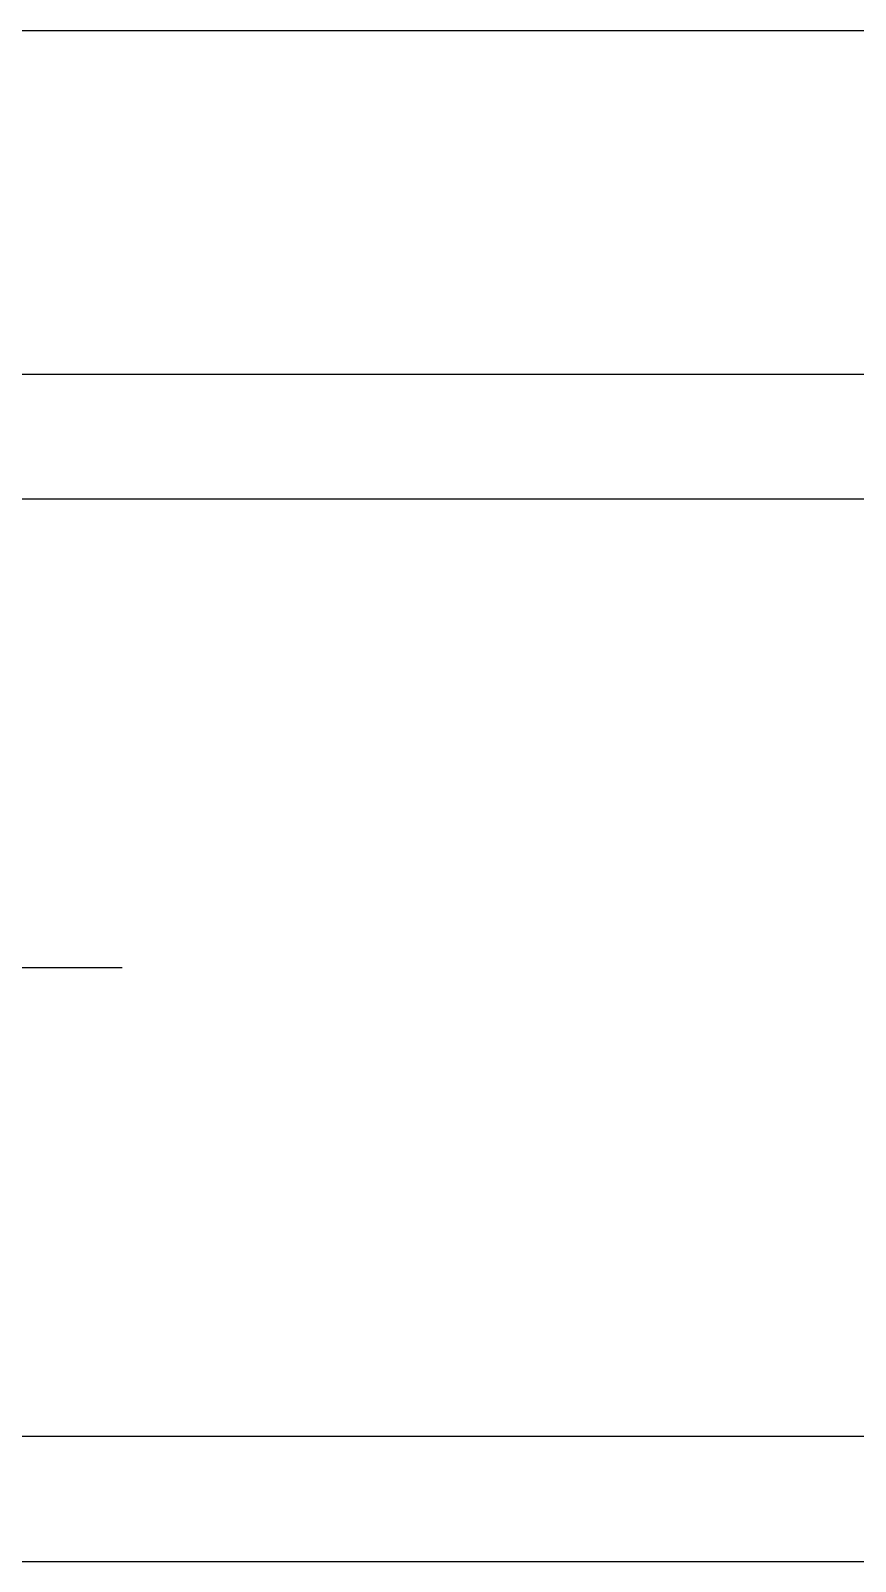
# Model space of a CAD drawing. Header units: millimetres. Extents: x -47382 to 204618, y -51045 to 127155.
# Drawn here: x 137914 to 138046, y 28276.9 to 28521.9 of the extents above; entities that cross this region are included whole.
import ezdxf

# ---------------------------------------------------------------- set-up
doc = ezdxf.new("R2010")
doc.units = ezdxf.units.MM
doc.header["$LTSCALE"] = 300
doc.header["$MEASUREMENT"] = 0
doc.layers.get('0').update_dxf_attribs({"linetype": 'CONTINUOUS'})
doc.layers.add('A-DETL-PEN8', color=8, linetype='CONTINUOUS')

# ---------------------------------------------------------------- blocks, each defined once
blk = doc.blocks.new('G$C69974227')
at = {"layer": 'A-DETL-PEN8'}
for p, q in [((2810.27, 4095.44, 51500), (5150.27, 4095.44, 51500)), ((5150.27, 4075.44, 51500), (2810.27, 4075.44, 51500)), ((2998.47, 4000.44, 51500), (2806.47, 4000.44, 51500)), ((5150.27, 3925.44, 51500), (2810.27, 3925.44, 51500)), ((2810.27, 3905.44, 51500), (5150.27, 3905.44, 51500))]:
    blk.add_line(p, q, dxfattribs=at)
at = {"layer": 'A-DETL-PEN8', "elevation": 51500}
blk.add_lwpolyline([(2901.77, 4150.44), (3891.77, 4150.44)], dxfattribs=at)

msp = doc.modelspace()

# ---------------------------------------------------------------- block references
msp.add_blockref('G$C69974227', (134930.17, 24371.45, -103000))

doc.saveas('drawing.dxf')
